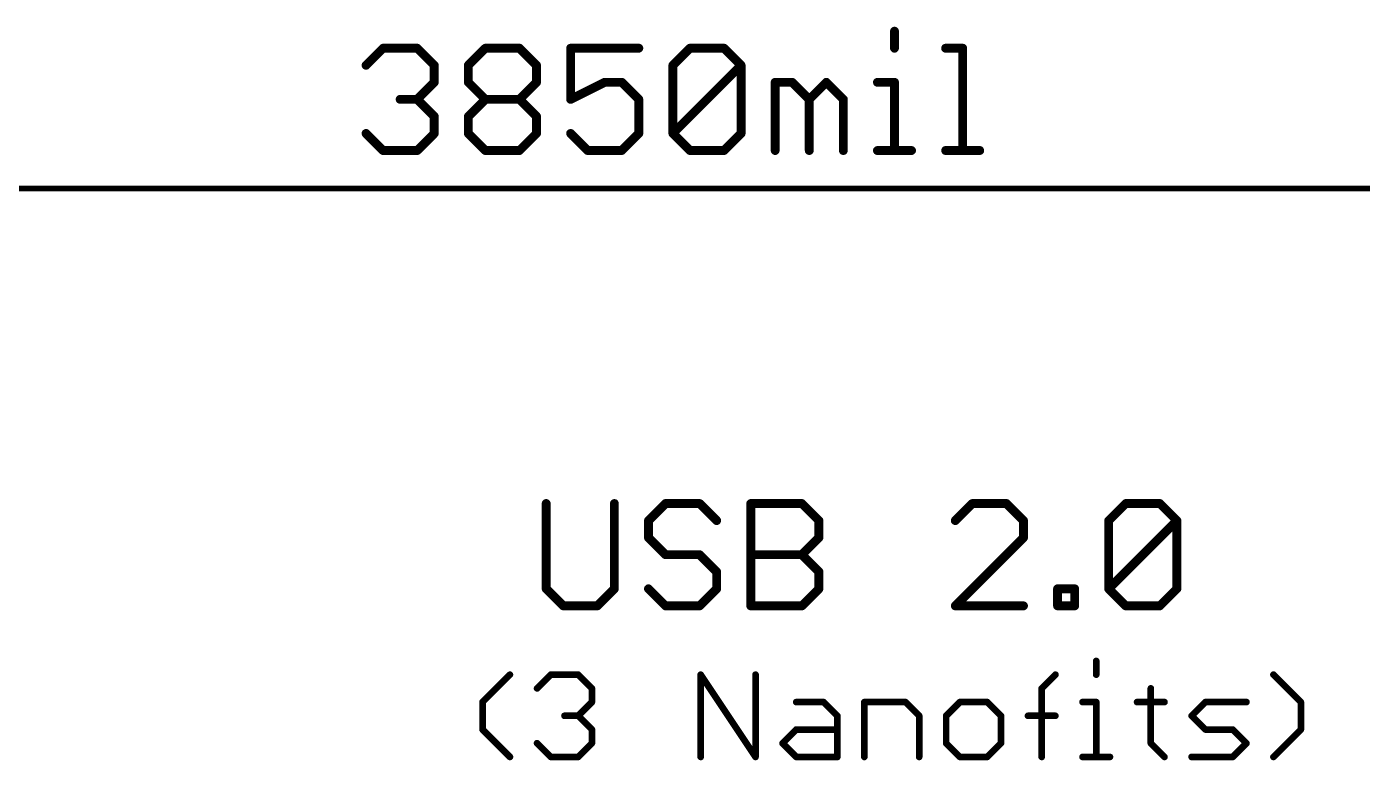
# Model space of a CAD drawing. Extents: x -18 to 144, y -21 to 125.
# Drawn here: x 34.89 to 65.43, y 108.08 to 124.85 of the extents above; entities that cross this region are included whole.
import ezdxf

# ---------------------------------------------------------------- set-up
doc = ezdxf.new("R2010")
doc.units = 0
doc.layers.add('114', color=4, linetype='CONTINUOUS')

msp = doc.modelspace()

# ---------------------------------------------------------------- linework, layer by layer
at = {"layer": '114'}
for points, const_width in [([(54.7296, 124.7532), (54.7296, 124.3634)], 0.2032), ([(42.6458, 123.9736), (43.0356, 124.3634)], 0.2032), ([(43.0356, 124.3634), (43.8152, 124.3634)], 0.2032), ([(43.8152, 124.3634), (44.205, 123.9736)], 0.2032), ([(44.9846, 123.9736), (45.3744, 124.3634)], 0.2032), ([(45.3744, 124.3634), (46.154, 124.3634)], 0.2032), ([(46.154, 124.3634), (46.5438, 123.9736)], 0.2032), ([(48.8826, 124.3634), (47.3234, 124.3634)], 0.2032), ([(47.3234, 124.3634), (47.3234, 123.194)], 0.2032), ([(49.6622, 123.9736), (50.052, 124.3634)], 0.2032), ([(50.052, 124.3634), (50.8316, 124.3634)], 0.2032), ([(50.8316, 124.3634), (51.2214, 123.9736)], 0.2032), ([(55.899, 124.3634), (56.2888, 124.3634)], 0.2032), ([(56.2888, 124.3634), (56.2888, 122.0246)], 0.2032), ([(44.205, 123.9736), (44.205, 123.5838)], 0.2032), ([(44.9846, 123.5838), (44.9846, 123.9736)], 0.2032), ([(46.5438, 123.9736), (46.5438, 123.5838)], 0.2032), ([(49.6622, 122.4144), (49.6622, 123.9736)], 0.2032), ([(49.6622, 122.4144), (51.2214, 123.9736)], 0.2032), ([(51.2214, 123.9736), (51.2214, 122.4144)], 0.2032), ([(44.205, 123.5838), (43.8152, 123.194)], 0.2032), ([(45.3744, 123.194), (44.9846, 123.5838)], 0.2032), ([(46.5438, 123.5838), (46.154, 123.194)], 0.2032), ([(47.3234, 123.194), (48.103, 123.5838)], 0.2032), ([(48.103, 123.5838), (48.4928, 123.5838)], 0.2032), ([(48.4928, 123.5838), (48.8826, 123.194)], 0.2032), ([(52.001, 122.0246), (52.001, 123.5838)], 0.2032), ([(52.001, 123.5838), (52.3908, 123.5838)], 0.2032), ([(52.3908, 123.5838), (52.7806, 123.194)], 0.2032), ([(52.7806, 123.194), (53.1704, 123.5838)], 0.2032), ([(53.1704, 123.5838), (53.5602, 123.194)], 0.2032), ([(54.3398, 123.5838), (54.7296, 123.5838)], 0.2032), ([(54.7296, 123.5838), (54.7296, 122.0246)], 0.2032), ([(43.8152, 123.194), (43.4254, 123.194)], 0.2032), ([(43.8152, 123.194), (44.205, 122.8042)], 0.2032), ([(44.9846, 122.8042), (45.3744, 123.194)], 0.2032), ([(45.3744, 123.194), (46.154, 123.194)], 0.2032), ([(46.154, 123.194), (46.5438, 122.8042)], 0.2032), ([(48.8826, 123.194), (48.8826, 122.4144)], 0.2032), ([(52.7806, 123.194), (52.7806, 122.0246)], 0.2032), ([(53.5602, 123.194), (53.5602, 122.0246)], 0.2032), ([(44.205, 122.8042), (44.205, 122.4144)], 0.2032), ([(44.9846, 122.4144), (44.9846, 122.8042)], 0.2032), ([(46.5438, 122.8042), (46.5438, 122.4144)], 0.2032), ([(43.0356, 122.0246), (42.6458, 122.4144)], 0.2032), ([(44.205, 122.4144), (43.8152, 122.0246)], 0.2032), ([(45.3744, 122.0246), (44.9846, 122.4144)], 0.2032), ([(46.5438, 122.4144), (46.154, 122.0246)], 0.2032), ([(47.7132, 122.0246), (47.3234, 122.4144)], 0.2032), ([(48.8826, 122.4144), (48.4928, 122.0246)], 0.2032), ([(50.052, 122.0246), (49.6622, 122.4144)], 0.2032), ([(51.2214, 122.4144), (50.8316, 122.0246)], 0.2032), ([(43.8152, 122.0246), (43.0356, 122.0246)], 0.2032), ([(46.154, 122.0246), (45.3744, 122.0246)], 0.2032), ([(48.4928, 122.0246), (47.7132, 122.0246)], 0.2032), ([(50.8316, 122.0246), (50.052, 122.0246)], 0.2032), ([(54.3398, 122.0246), (55.1194, 122.0246)], 0.2032), ([(55.899, 122.0246), (56.6786, 122.0246)], 0.2032), ([(0.065, 121.158), (97.725, 121.158)], 0.13), ([(46.7651, 113.954), (46.7651, 112.005)], 0.2032), ([(48.3243, 112.005), (48.3243, 113.954)], 0.2032), ([(49.4937, 113.954), (49.1039, 113.5642)], 0.2032), ([(50.2733, 113.954), (49.4937, 113.954)], 0.2032), ([(50.6631, 113.5642), (50.2733, 113.954)], 0.2032), ([(51.4427, 111.6152), (51.4427, 113.954)], 0.2032), ([(51.4427, 113.954), (52.6121, 113.954)], 0.2032), ([(52.6121, 113.954), (53.0019, 113.5642)], 0.2032), ([(56.51, 113.954), (56.1203, 113.5642)], 0.2032), ([(57.2897, 113.954), (56.51, 113.954)], 0.2032), ([(57.6795, 113.5642), (57.2897, 113.954)], 0.2032), ([(59.6284, 113.5642), (60.0182, 113.954)], 0.2032), ([(60.0182, 113.954), (60.7978, 113.954)], 0.2032), ([(60.7978, 113.954), (61.1876, 113.5642)], 0.2032), ([(49.1039, 113.5642), (49.1039, 113.1744)], 0.2032), ([(53.0019, 113.5642), (53.0019, 113.1744)], 0.2032), ([(57.6795, 113.1744), (57.6795, 113.5642)], 0.2032), ([(59.6284, 112.005), (59.6284, 113.5642)], 0.2032), ([(59.6284, 112.005), (61.1876, 113.5642)], 0.2032), ([(61.1876, 113.5642), (61.1876, 112.005)], 0.2032), ([(49.1039, 113.1744), (49.4937, 112.7846)], 0.2032), ([(53.0019, 113.1744), (52.6121, 112.7846)], 0.2032), ([(56.1203, 111.6152), (57.6795, 113.1744)], 0.2032), ([(49.4937, 112.7846), (50.2733, 112.7846)], 0.2032), ([(50.2733, 112.7846), (50.6631, 112.3948)], 0.2032), ([(51.4427, 112.7846), (52.6121, 112.7846)], 0.2032), ([(52.6121, 112.7846), (53.0019, 112.3948)], 0.2032), ([(50.6631, 112.3948), (50.6631, 112.005)], 0.2032), ([(53.0019, 112.3948), (53.0019, 112.005)], 0.2032), ([(46.7651, 112.005), (47.1549, 111.6152)], 0.2032), ([(47.9345, 111.6152), (48.3243, 112.005)], 0.2032), ([(49.4937, 111.6152), (49.1039, 112.005)], 0.2032), ([(50.6631, 112.005), (50.2733, 111.6152)], 0.2032), ([(53.0019, 112.005), (52.6121, 111.6152)], 0.2032), ([(58.4591, 111.6152), (58.4591, 112.005)], 0.2032), ([(58.4591, 112.005), (58.8488, 112.005)], 0.2032), ([(58.8488, 112.005), (58.8488, 111.6152)], 0.2032), ([(60.0182, 111.6152), (59.6284, 112.005)], 0.2032), ([(61.1876, 112.005), (60.7978, 111.6152)], 0.2032), ([(47.1549, 111.6152), (47.9345, 111.6152)], 0.2032), ([(50.2733, 111.6152), (49.4937, 111.6152)], 0.2032), ([(52.6121, 111.6152), (51.4427, 111.6152)], 0.2032), ([(57.6795, 111.6152), (56.1203, 111.6152)], 0.2032), ([(58.8488, 111.6152), (58.4591, 111.6152)], 0.2032), ([(60.7978, 111.6152), (60.0182, 111.6152)], 0.2032), ([(59.3432, 110.3556), (59.3432, 110.042)], 0.1524), ([(45.3087, 109.415), (45.9358, 110.042)], 0.1524), ([(46.5561, 109.7285), (46.8696, 110.042)], 0.1524), ([(46.8696, 110.042), (47.4967, 110.042)], 0.1524), ([(47.4967, 110.042), (47.8102, 109.7285)], 0.1524), ([(50.2982, 108.1608), (50.2982, 110.042)], 0.1524), ([(50.2982, 110.042), (51.5523, 108.1608)], 0.1524), ([(51.5523, 108.1608), (51.5523, 110.042)], 0.1524), ([(58.0958, 109.7285), (58.4094, 110.042)], 0.1524), ([(64.0225, 109.415), (63.3954, 110.042)], 0.1524), ([(47.8102, 109.7285), (47.8102, 109.415)], 0.1524), ([(58.0958, 108.1608), (58.0958, 109.7285)], 0.1524), ([(60.5906, 109.7285), (60.5906, 108.4744)], 0.1524), ([(45.3087, 108.7879), (45.3087, 109.415)], 0.1524), ([(47.8102, 109.415), (47.4967, 109.1014)], 0.1524), ([(52.4827, 109.415), (53.1098, 109.415)], 0.1524), ([(53.1098, 109.415), (53.4233, 109.1014)], 0.1524), ([(54.0402, 108.1608), (54.0402, 109.415)], 0.1524), ([(54.0402, 109.415), (54.9808, 109.415)], 0.1524), ([(54.9808, 109.415), (55.2944, 109.1014)], 0.1524), ([(56.2248, 109.415), (55.9113, 109.1014)], 0.1524), ([(56.8519, 109.415), (56.2248, 109.415)], 0.1524), ([(57.1654, 109.1014), (56.8519, 109.415)], 0.1524), ([(59.0297, 109.415), (59.3432, 109.415)], 0.1524), ([(59.3432, 109.415), (59.3432, 108.1608)], 0.1524), ([(60.277, 109.415), (60.9041, 109.415)], 0.1524), ([(61.5244, 109.1014), (61.8379, 109.415)], 0.1524), ([(61.8379, 109.415), (62.7785, 109.415)], 0.1524), ([(64.0225, 108.7879), (64.0225, 109.415)], 0.1524), ([(47.4967, 109.1014), (47.1832, 109.1014)], 0.1524), ([(47.4967, 109.1014), (47.8102, 108.7879)], 0.1524), ([(53.4233, 109.1014), (53.4233, 108.1608)], 0.1524), ([(55.2944, 109.1014), (55.2944, 108.1608)], 0.1524), ([(55.9113, 109.1014), (55.9113, 108.4744)], 0.1524), ([(57.1654, 108.4744), (57.1654, 109.1014)], 0.1524), ([(57.7823, 109.1014), (58.4094, 109.1014)], 0.1524), ([(61.8379, 108.7879), (61.5244, 109.1014)], 0.1524), ([(45.9358, 108.1608), (45.3087, 108.7879)], 0.1524), ([(47.8102, 108.7879), (47.8102, 108.4744)], 0.1524), ([(52.1692, 108.4744), (52.4827, 108.7879)], 0.1524), ([(52.4827, 108.7879), (53.4233, 108.7879)], 0.1524), ([(62.465, 108.7879), (61.8379, 108.7879)], 0.1524), ([(62.7785, 108.4744), (62.465, 108.7879)], 0.1524), ([(63.3954, 108.1608), (64.0225, 108.7879)], 0.1524), ([(46.8696, 108.1608), (46.5561, 108.4744)], 0.1524), ([(47.8102, 108.4744), (47.4967, 108.1608)], 0.1524), ([(52.4827, 108.1608), (52.1692, 108.4744)], 0.1524), ([(55.9113, 108.4744), (56.2248, 108.1608)], 0.1524), ([(56.8519, 108.1608), (57.1654, 108.4744)], 0.1524), ([(60.5906, 108.4744), (60.9041, 108.1608)], 0.1524), ([(62.465, 108.1608), (62.7785, 108.4744)], 0.1524), ([(47.4967, 108.1608), (46.8696, 108.1608)], 0.1524), ([(53.4233, 108.1608), (52.4827, 108.1608)], 0.1524), ([(56.2248, 108.1608), (56.8519, 108.1608)], 0.1524), ([(59.0297, 108.1608), (59.6567, 108.1608)], 0.1524), ([(61.5244, 108.1608), (62.465, 108.1608)], 0.1524)]:
    msp.add_lwpolyline(points, dxfattribs=dict(at, const_width=const_width))
for points, const_width in [([(54.7804, 124.7532, 1), (54.6788, 124.7532)], 0.1016), ([(43.0356, 124.4142, 1), (43.0356, 124.3126)], 0.1016), ([(43.0716, 124.3275, 1), (42.9997, 124.3993)], 0.1016), ([(43.8512, 124.3993, 1), (43.7793, 124.3275)], 0.1016), ([(43.8152, 124.3126, 1), (43.8152, 124.4142)], 0.1016), ([(45.3744, 124.4142, 1), (45.3744, 124.3126)], 0.1016), ([(45.4104, 124.3275, 1), (45.3385, 124.3993)], 0.1016), ([(46.19, 124.3993, 1), (46.1181, 124.3275)], 0.1016), ([(46.154, 124.3126, 1), (46.154, 124.4142)], 0.1016), ([(47.3234, 124.4142, 1), (47.3234, 124.3126)], 0.1016), ([(47.3742, 124.3634, 1), (47.2726, 124.3634)], 0.1016), ([(48.8826, 124.3126, 1), (48.8826, 124.4142)], 0.1016), ([(50.052, 124.4142, 1), (50.052, 124.3126)], 0.1016), ([(50.0879, 124.3275, 1), (50.0161, 124.3993)], 0.1016), ([(50.8675, 124.3993, 1), (50.7957, 124.3275)], 0.1016), ([(50.8316, 124.3126, 1), (50.8316, 124.4142)], 0.1016), ([(54.6788, 124.3634, 1), (54.7804, 124.3634)], 0.1016), ([(55.899, 124.4142, 1), (55.899, 124.3126)], 0.1016), ([(56.3396, 124.3634, 1), (56.238, 124.3634)], 0.1016), ([(56.2888, 124.3126, 1), (56.2888, 124.4142)], 0.1016), ([(42.6099, 124.0095, 1), (42.6818, 123.9377)], 0.1016), ([(44.2558, 123.9736, 1), (44.1542, 123.9736)], 0.1016), ([(44.1691, 123.9377, 1), (44.241, 124.0095)], 0.1016), ([(45.0354, 123.9736, 1), (44.9338, 123.9736)], 0.1016), ([(44.9487, 124.0095, 1), (45.0206, 123.9377)], 0.1016), ([(46.5946, 123.9736, 1), (46.493, 123.9736)], 0.1016), ([(46.5079, 123.9377, 1), (46.5798, 124.0095)], 0.1016), ([(49.713, 123.9736, 1), (49.6114, 123.9736)], 0.1016), ([(49.6263, 124.0095, 1), (49.6982, 123.9377)], 0.1016), ([(51.2722, 123.9736, 1), (51.1706, 123.9736)], 0.1016), ([(51.2573, 123.9377, 1), (51.1855, 124.0095)], 0.1016), ([(51.1855, 123.9377, 1), (51.2573, 124.0095)], 0.1016), ([(44.1542, 123.5838, 1), (44.2558, 123.5838)], 0.1016), ([(44.241, 123.5479, 1), (44.1691, 123.6197)], 0.1016), ([(45.0206, 123.6197, 1), (44.9487, 123.5479)], 0.1016), ([(44.9338, 123.5838, 1), (45.0354, 123.5838)], 0.1016), ([(46.493, 123.5838, 1), (46.5946, 123.5838)], 0.1016), ([(46.5798, 123.5479, 1), (46.5079, 123.6197)], 0.1016), ([(48.103, 123.6346, 1), (48.103, 123.533)], 0.1016), ([(48.1257, 123.5384, 1), (48.0803, 123.6292)], 0.1016), ([(48.5288, 123.6197, 1), (48.4569, 123.5479)], 0.1016), ([(48.4928, 123.533, 1), (48.4928, 123.6346)], 0.1016), ([(52.0518, 123.5838, 1), (51.9502, 123.5838)], 0.1016), ([(52.001, 123.6346, 1), (52.001, 123.533)], 0.1016), ([(52.4267, 123.6197, 1), (52.3549, 123.5479)], 0.1016), ([(52.3908, 123.533, 1), (52.3908, 123.6346)], 0.1016), ([(53.2063, 123.6197, 1), (53.1345, 123.5479)], 0.1016), ([(53.2063, 123.5479, 1), (53.1345, 123.6197)], 0.1016), ([(54.3398, 123.6346, 1), (54.3398, 123.533)], 0.1016), ([(54.7804, 123.5838, 1), (54.6788, 123.5838)], 0.1016), ([(54.7296, 123.533, 1), (54.7296, 123.6346)], 0.1016), ([(43.4254, 123.2448, 1), (43.4254, 123.1432)], 0.1016), ([(43.8512, 123.2299, 1), (43.7793, 123.1581)], 0.1016), ([(43.7793, 123.2299, 1), (43.8512, 123.1581)], 0.1016), ([(43.8152, 123.1432, 1), (43.8152, 123.2448)], 0.1016), ([(45.3744, 123.2448, 1), (45.3744, 123.1432)], 0.1016), ([(45.4104, 123.1581, 1), (45.3385, 123.2299)], 0.1016), ([(45.3385, 123.1581, 1), (45.4104, 123.2299)], 0.1016), ([(46.19, 123.2299, 1), (46.1181, 123.1581)], 0.1016), ([(46.1181, 123.2299, 1), (46.19, 123.1581)], 0.1016), ([(46.154, 123.1432, 1), (46.154, 123.2448)], 0.1016), ([(47.2726, 123.194, 1), (47.3742, 123.194)], 0.1016), ([(47.3007, 123.2394, 1), (47.3462, 123.1486)], 0.1016), ([(48.9334, 123.194, 1), (48.8318, 123.194)], 0.1016), ([(48.8467, 123.1581, 1), (48.9186, 123.2299)], 0.1016), ([(52.8314, 123.194, 1), (52.7298, 123.194)], 0.1016), ([(52.7447, 123.2299, 1), (52.8165, 123.1581)], 0.1016), ([(52.7447, 123.1581, 1), (52.8165, 123.2299)], 0.1016), ([(53.611, 123.194, 1), (53.5094, 123.194)], 0.1016), ([(53.5243, 123.1581, 1), (53.5961, 123.2299)], 0.1016), ([(44.2558, 122.8042, 1), (44.1542, 122.8042)], 0.1016), ([(44.1691, 122.7683, 1), (44.241, 122.8401)], 0.1016), ([(45.0354, 122.8042, 1), (44.9338, 122.8042)], 0.1016), ([(44.9487, 122.8401, 1), (45.0206, 122.7683)], 0.1016), ([(46.5946, 122.8042, 1), (46.493, 122.8042)], 0.1016), ([(46.5079, 122.7683, 1), (46.5798, 122.8401)], 0.1016), ([(42.6818, 122.4503, 1), (42.6099, 122.3785)], 0.1016), ([(44.241, 122.3785, 1), (44.1691, 122.4503)], 0.1016), ([(45.0206, 122.4503, 1), (44.9487, 122.3785)], 0.1016), ([(46.5798, 122.3785, 1), (46.5079, 122.4503)], 0.1016), ([(47.3594, 122.4503, 1), (47.2875, 122.3785)], 0.1016), ([(48.9186, 122.3785, 1), (48.8467, 122.4503)], 0.1016), ([(49.6982, 122.4503, 1), (49.6263, 122.3785)], 0.1016), ([(49.6263, 122.4503, 1), (49.6982, 122.3785)], 0.1016), ([(51.2573, 122.3785, 1), (51.1855, 122.4503)], 0.1016), ([(44.1542, 122.4144, 1), (44.2558, 122.4144)], 0.1016), ([(44.9338, 122.4144, 1), (45.0354, 122.4144)], 0.1016), ([(46.493, 122.4144, 1), (46.5946, 122.4144)], 0.1016), ([(48.8318, 122.4144, 1), (48.9334, 122.4144)], 0.1016), ([(49.6114, 122.4144, 1), (49.713, 122.4144)], 0.1016), ([(51.1706, 122.4144, 1), (51.2722, 122.4144)], 0.1016), ([(43.0356, 122.0754, 1), (43.0356, 121.9738)], 0.1016), ([(42.9997, 121.9887, 1), (43.0716, 122.0605)], 0.1016), ([(43.7793, 122.0605, 1), (43.8512, 121.9887)], 0.1016), ([(43.8152, 121.9738, 1), (43.8152, 122.0754)], 0.1016), ([(45.3744, 122.0754, 1), (45.3744, 121.9738)], 0.1016), ([(45.3385, 121.9887, 1), (45.4104, 122.0605)], 0.1016), ([(46.1181, 122.0605, 1), (46.19, 121.9887)], 0.1016), ([(46.154, 121.9738, 1), (46.154, 122.0754)], 0.1016), ([(47.7132, 122.0754, 1), (47.7132, 121.9738)], 0.1016), ([(47.6773, 121.9887, 1), (47.7492, 122.0605)], 0.1016), ([(48.4569, 122.0605, 1), (48.5288, 121.9887)], 0.1016), ([(48.4928, 121.9738, 1), (48.4928, 122.0754)], 0.1016), ([(50.052, 122.0754, 1), (50.052, 121.9738)], 0.1016), ([(50.0161, 121.9887, 1), (50.0879, 122.0605)], 0.1016), ([(50.7957, 122.0605, 1), (50.8675, 121.9887)], 0.1016), ([(50.8316, 121.9738, 1), (50.8316, 122.0754)], 0.1016), ([(51.9502, 122.0246, 1), (52.0518, 122.0246)], 0.1016), ([(52.7298, 122.0246, 1), (52.8314, 122.0246)], 0.1016), ([(53.5094, 122.0246, 1), (53.611, 122.0246)], 0.1016), ([(54.3398, 122.0754, 1), (54.3398, 121.9738)], 0.1016), ([(54.6788, 122.0246, 1), (54.7804, 122.0246)], 0.1016), ([(55.1194, 121.9738, 1), (55.1194, 122.0754)], 0.1016), ([(55.899, 122.0754, 1), (55.899, 121.9738)], 0.1016), ([(56.238, 122.0246, 1), (56.3396, 122.0246)], 0.1016), ([(56.6786, 121.9738, 1), (56.6786, 122.0754)], 0.1016), ([(46.8159, 113.954, 1), (46.7143, 113.954)], 0.1016), ([(48.3751, 113.954, 1), (48.2735, 113.954)], 0.1016), ([(49.4937, 114.0048, 1), (49.4937, 113.9032)], 0.1016), ([(49.5296, 113.9181, 1), (49.4577, 113.9899)], 0.1016), ([(50.3092, 113.9899, 1), (50.2373, 113.9181)], 0.1016), ([(50.2733, 113.9032, 1), (50.2733, 114.0048)], 0.1016), ([(51.4935, 113.954, 1), (51.3919, 113.954)], 0.1016), ([(51.4427, 114.0048, 1), (51.4427, 113.9032)], 0.1016), ([(52.648, 113.9899, 1), (52.5761, 113.9181)], 0.1016), ([(52.6121, 113.9032, 1), (52.6121, 114.0048)], 0.1016), ([(56.51, 114.0048, 1), (56.51, 113.9032)], 0.1016), ([(56.546, 113.9181, 1), (56.4741, 113.9899)], 0.1016), ([(57.3256, 113.9899, 1), (57.2537, 113.9181)], 0.1016), ([(57.2897, 113.9032, 1), (57.2897, 114.0048)], 0.1016), ([(60.0182, 114.0048, 1), (60.0182, 113.9032)], 0.1016), ([(60.0542, 113.9181, 1), (59.9823, 113.9899)], 0.1016), ([(60.8338, 113.9899, 1), (60.7619, 113.9181)], 0.1016), ([(60.7978, 113.9032, 1), (60.7978, 114.0048)], 0.1016), ([(49.0679, 113.6001, 1), (49.1398, 113.5283)], 0.1016), ([(49.1547, 113.5642, 1), (49.0531, 113.5642)], 0.1016), ([(50.6271, 113.5283, 1), (50.699, 113.6001)], 0.1016), ([(53.0527, 113.5642, 1), (52.9511, 113.5642)], 0.1016), ([(52.9659, 113.5283, 1), (53.0378, 113.6001)], 0.1016), ([(56.0843, 113.6001, 1), (56.1562, 113.5283)], 0.1016), ([(57.7303, 113.5642, 1), (57.6287, 113.5642)], 0.1016), ([(57.6435, 113.5283, 1), (57.7154, 113.6001)], 0.1016), ([(59.6792, 113.5642, 1), (59.5776, 113.5642)], 0.1016), ([(59.5925, 113.6001, 1), (59.6644, 113.5283)], 0.1016), ([(61.2384, 113.5642, 1), (61.1368, 113.5642)], 0.1016), ([(61.2236, 113.5283, 1), (61.1517, 113.6001)], 0.1016), ([(61.1517, 113.5283, 1), (61.2236, 113.6001)], 0.1016), ([(49.1398, 113.2103, 1), (49.0679, 113.1385)], 0.1016), ([(49.0531, 113.1744, 1), (49.1547, 113.1744)], 0.1016), ([(52.9511, 113.1744, 1), (53.0527, 113.1744)], 0.1016), ([(53.0378, 113.1385, 1), (52.9659, 113.2103)], 0.1016), ([(57.6287, 113.1744, 1), (57.7303, 113.1744)], 0.1016), ([(57.7154, 113.1385, 1), (57.6435, 113.2103)], 0.1016), ([(49.4937, 112.8354, 1), (49.4937, 112.7338)], 0.1016), ([(49.4577, 112.7487, 1), (49.5296, 112.8205)], 0.1016), ([(50.3092, 112.8205, 1), (50.2373, 112.7487)], 0.1016), ([(50.2733, 112.7338, 1), (50.2733, 112.8354)], 0.1016), ([(51.4427, 112.8354, 1), (51.4427, 112.7338)], 0.1016), ([(52.648, 112.8205, 1), (52.5761, 112.7487)], 0.1016), ([(52.5761, 112.8205, 1), (52.648, 112.7487)], 0.1016), ([(52.6121, 112.7338, 1), (52.6121, 112.8354)], 0.1016), ([(50.7139, 112.3948, 1), (50.6123, 112.3948)], 0.1016), ([(50.6271, 112.3589, 1), (50.699, 112.4307)], 0.1016), ([(53.0527, 112.3948, 1), (52.9511, 112.3948)], 0.1016), ([(52.9659, 112.3589, 1), (53.0378, 112.4307)], 0.1016), ([(46.801, 112.0409, 1), (46.7291, 111.9691)], 0.1016), ([(48.3602, 111.9691, 1), (48.2883, 112.0409)], 0.1016), ([(49.1398, 112.0409, 1), (49.0679, 111.9691)], 0.1016), ([(50.699, 111.9691, 1), (50.6271, 112.0409)], 0.1016), ([(53.0378, 111.9691, 1), (52.9659, 112.0409)], 0.1016), ([(58.5099, 112.005, 1), (58.4083, 112.005)], 0.1016), ([(58.4591, 112.0558, 1), (58.4591, 111.9542)], 0.1016), ([(58.8996, 112.005, 1), (58.798, 112.005)], 0.1016), ([(58.8488, 111.9542, 1), (58.8488, 112.0558)], 0.1016), ([(59.6644, 112.0409, 1), (59.5925, 111.9691)], 0.1016), ([(59.5925, 112.0409, 1), (59.6644, 111.9691)], 0.1016), ([(61.2236, 111.9691, 1), (61.1517, 112.0409)], 0.1016), ([(46.7143, 112.005, 1), (46.8159, 112.005)], 0.1016), ([(48.2735, 112.005, 1), (48.3751, 112.005)], 0.1016), ([(50.6123, 112.005, 1), (50.7139, 112.005)], 0.1016), ([(52.9511, 112.005, 1), (53.0527, 112.005)], 0.1016), ([(59.5776, 112.005, 1), (59.6792, 112.005)], 0.1016), ([(61.1368, 112.005, 1), (61.2384, 112.005)], 0.1016), ([(47.1549, 111.666, 1), (47.1549, 111.5644)], 0.1016), ([(47.1189, 111.5793, 1), (47.1908, 111.6511)], 0.1016), ([(47.8985, 111.6511, 1), (47.9704, 111.5793)], 0.1016), ([(47.9345, 111.5644, 1), (47.9345, 111.666)], 0.1016), ([(49.4937, 111.666, 1), (49.4937, 111.5644)], 0.1016), ([(49.4577, 111.5793, 1), (49.5296, 111.6511)], 0.1016), ([(50.2373, 111.6511, 1), (50.3092, 111.5793)], 0.1016), ([(50.2733, 111.5644, 1), (50.2733, 111.666)], 0.1016), ([(51.4427, 111.666, 1), (51.4427, 111.5644)], 0.1016), ([(51.3919, 111.6152, 1), (51.4935, 111.6152)], 0.1016), ([(52.5761, 111.6511, 1), (52.648, 111.5793)], 0.1016), ([(52.6121, 111.5644, 1), (52.6121, 111.666)], 0.1016), ([(56.0843, 111.6511, 1), (56.1562, 111.5793)], 0.1016), ([(56.1203, 111.666, 1), (56.1203, 111.5644)], 0.1016), ([(57.6795, 111.5644, 1), (57.6795, 111.666)], 0.1016), ([(58.4591, 111.666, 1), (58.4591, 111.5644)], 0.1016), ([(58.4083, 111.6152, 1), (58.5099, 111.6152)], 0.1016), ([(58.798, 111.6152, 1), (58.8996, 111.6152)], 0.1016), ([(58.8488, 111.5644, 1), (58.8488, 111.666)], 0.1016), ([(60.0182, 111.666, 1), (60.0182, 111.5644)], 0.1016), ([(59.9823, 111.5793, 1), (60.0542, 111.6511)], 0.1016), ([(60.7619, 111.6511, 1), (60.8338, 111.5793)], 0.1016), ([(60.7978, 111.5644, 1), (60.7978, 111.666)], 0.1016), ([(59.3813, 110.3556, 1), (59.3051, 110.3556)], 0.0762), ([(45.9627, 110.0151, 1), (45.9089, 110.069)], 0.0762), ([(46.8696, 110.0801, 1), (46.8696, 110.0039)], 0.0762), ([(46.8966, 110.0151, 1), (46.8427, 110.069)], 0.0762), ([(47.5236, 110.069, 1), (47.4697, 110.0151)], 0.0762), ([(47.4967, 110.0039, 1), (47.4967, 110.0801)], 0.0762), ([(50.3299, 110.0632, 1), (50.2665, 110.0209)], 0.0762), ([(50.3363, 110.042, 1), (50.2601, 110.042)], 0.0762), ([(51.5904, 110.042, 1), (51.5142, 110.042)], 0.0762), ([(58.4363, 110.0151, 1), (58.3824, 110.069)], 0.0762), ([(59.3051, 110.042, 1), (59.3813, 110.042)], 0.0762), ([(63.4224, 110.069, 1), (63.3685, 110.0151)], 0.0762), ([(46.5291, 109.7554, 1), (46.583, 109.7016)], 0.0762), ([(47.8483, 109.7285, 1), (47.7721, 109.7285)], 0.0762), ([(47.7833, 109.7016, 1), (47.8372, 109.7554)], 0.0762), ([(58.1339, 109.7285, 1), (58.0577, 109.7285)], 0.0762), ([(58.0689, 109.7554, 1), (58.1228, 109.7016)], 0.0762), ([(60.6287, 109.7285, 1), (60.5525, 109.7285)], 0.0762), ([(45.3468, 109.415, 1), (45.2706, 109.415)], 0.0762), ([(45.2818, 109.4419, 1), (45.3357, 109.388)], 0.0762), ([(47.7721, 109.415, 1), (47.8483, 109.415)], 0.0762), ([(47.8372, 109.388, 1), (47.7833, 109.4419)], 0.0762), ([(52.4827, 109.4531, 1), (52.4827, 109.3769)], 0.0762), ([(53.1367, 109.4419, 1), (53.0829, 109.388)], 0.0762), ([(53.1098, 109.3769, 1), (53.1098, 109.4531)], 0.0762), ([(54.0783, 109.415, 1), (54.0021, 109.415)], 0.0762), ([(54.0402, 109.4531, 1), (54.0402, 109.3769)], 0.0762), ([(55.0078, 109.4419, 1), (54.9539, 109.388)], 0.0762), ([(54.9808, 109.3769, 1), (54.9808, 109.4531)], 0.0762), ([(56.2248, 109.4531, 1), (56.2248, 109.3769)], 0.0762), ([(56.2517, 109.388, 1), (56.1979, 109.4419)], 0.0762), ([(56.8788, 109.4419, 1), (56.8249, 109.388)], 0.0762), ([(56.8519, 109.3769, 1), (56.8519, 109.4531)], 0.0762), ([(59.0297, 109.4531, 1), (59.0297, 109.3769)], 0.0762), ([(59.3813, 109.415, 1), (59.3051, 109.415)], 0.0762), ([(59.3432, 109.3769, 1), (59.3432, 109.4531)], 0.0762), ([(60.277, 109.4531, 1), (60.277, 109.3769)], 0.0762), ([(60.9041, 109.3769, 1), (60.9041, 109.4531)], 0.0762), ([(61.8379, 109.4531, 1), (61.8379, 109.3769)], 0.0762), ([(61.8649, 109.388, 1), (61.811, 109.4419)], 0.0762), ([(62.7785, 109.3769, 1), (62.7785, 109.4531)], 0.0762), ([(64.0606, 109.415, 1), (63.9844, 109.415)], 0.0762), ([(63.9956, 109.388, 1), (64.0494, 109.4419)], 0.0762), ([(47.1832, 109.1395, 1), (47.1832, 109.0633)], 0.0762), ([(47.5236, 109.1284, 1), (47.4697, 109.0745)], 0.0762), ([(47.4697, 109.1284, 1), (47.5236, 109.0745)], 0.0762), ([(47.4967, 109.0633, 1), (47.4967, 109.1395)], 0.0762), ([(53.4614, 109.1014, 1), (53.3852, 109.1014)], 0.0762), ([(53.3964, 109.0745, 1), (53.4503, 109.1284)], 0.0762), ([(55.3325, 109.1014, 1), (55.2563, 109.1014)], 0.0762), ([(55.2674, 109.0745, 1), (55.3213, 109.1284)], 0.0762), ([(55.8843, 109.1284, 1), (55.9382, 109.0745)], 0.0762), ([(55.9494, 109.1014, 1), (55.8732, 109.1014)], 0.0762), ([(57.2035, 109.1014, 1), (57.1273, 109.1014)], 0.0762), ([(57.1385, 109.0745, 1), (57.1924, 109.1284)], 0.0762), ([(57.7823, 109.1395, 1), (57.7823, 109.0633)], 0.0762), ([(58.4094, 109.0633, 1), (58.4094, 109.1395)], 0.0762), ([(61.5513, 109.1284, 1), (61.4974, 109.0745)], 0.0762), ([(61.4974, 109.1284, 1), (61.5513, 109.0745)], 0.0762), ([(45.3357, 108.8148, 1), (45.2818, 108.7609)], 0.0762), ([(45.2706, 108.7879, 1), (45.3468, 108.7879)], 0.0762), ([(47.8483, 108.7879, 1), (47.7721, 108.7879)], 0.0762), ([(47.7833, 108.7609, 1), (47.8372, 108.8148)], 0.0762), ([(52.4827, 108.826, 1), (52.4827, 108.7498)], 0.0762), ([(52.5097, 108.7609, 1), (52.4558, 108.8148)], 0.0762), ([(53.4233, 108.7498, 1), (53.4233, 108.826)], 0.0762), ([(61.8379, 108.826, 1), (61.8379, 108.7498)], 0.0762), ([(61.811, 108.7609, 1), (61.8649, 108.8148)], 0.0762), ([(62.4919, 108.8148, 1), (62.438, 108.7609)], 0.0762), ([(62.465, 108.7498, 1), (62.465, 108.826)], 0.0762), ([(63.9844, 108.7879, 1), (64.0606, 108.7879)], 0.0762), ([(64.0494, 108.7609, 1), (63.9956, 108.8148)], 0.0762), ([(46.583, 108.5013, 1), (46.5291, 108.4474)], 0.0762), ([(47.7721, 108.4744, 1), (47.8483, 108.4744)], 0.0762), ([(47.8372, 108.4474, 1), (47.7833, 108.5013)], 0.0762), ([(52.1961, 108.5013, 1), (52.1423, 108.4474)], 0.0762), ([(52.1423, 108.5013, 1), (52.1961, 108.4474)], 0.0762), ([(55.9382, 108.5013, 1), (55.8843, 108.4474)], 0.0762), ([(55.8732, 108.4744, 1), (55.9494, 108.4744)], 0.0762), ([(57.1273, 108.4744, 1), (57.2035, 108.4744)], 0.0762), ([(57.1924, 108.4474, 1), (57.1385, 108.5013)], 0.0762), ([(60.6175, 108.5013, 1), (60.5636, 108.4474)], 0.0762), ([(60.5525, 108.4744, 1), (60.6287, 108.4744)], 0.0762), ([(62.8055, 108.4474, 1), (62.7516, 108.5013)], 0.0762), ([(62.7516, 108.4474, 1), (62.8055, 108.5013)], 0.0762), ([(45.9089, 108.1339, 1), (45.9627, 108.1878)], 0.0762), ([(46.8696, 108.1989, 1), (46.8696, 108.1227)], 0.0762), ([(46.8427, 108.1339, 1), (46.8966, 108.1878)], 0.0762), ([(47.4697, 108.1878, 1), (47.5236, 108.1339)], 0.0762), ([(47.4967, 108.1227, 1), (47.4967, 108.1989)], 0.0762), ([(50.2601, 108.1608, 1), (50.3363, 108.1608)], 0.0762), ([(51.5142, 108.1608, 1), (51.5904, 108.1608)], 0.0762), ([(51.5206, 108.1397, 1), (51.584, 108.182)], 0.0762), ([(52.4827, 108.1989, 1), (52.4827, 108.1227)], 0.0762), ([(52.4558, 108.1339, 1), (52.5097, 108.1878)], 0.0762), ([(53.3852, 108.1608, 1), (53.4614, 108.1608)], 0.0762), ([(53.4233, 108.1227, 1), (53.4233, 108.1989)], 0.0762), ([(54.0021, 108.1608, 1), (54.0783, 108.1608)], 0.0762), ([(55.2563, 108.1608, 1), (55.3325, 108.1608)], 0.0762), ([(56.2248, 108.1989, 1), (56.2248, 108.1227)], 0.0762), ([(56.1979, 108.1339, 1), (56.2517, 108.1878)], 0.0762), ([(56.8249, 108.1878, 1), (56.8788, 108.1339)], 0.0762), ([(56.8519, 108.1227, 1), (56.8519, 108.1989)], 0.0762), ([(58.0577, 108.1608, 1), (58.1339, 108.1608)], 0.0762), ([(59.0297, 108.1989, 1), (59.0297, 108.1227)], 0.0762), ([(59.3051, 108.1608, 1), (59.3813, 108.1608)], 0.0762), ([(59.6567, 108.1227, 1), (59.6567, 108.1989)], 0.0762), ([(60.8772, 108.1339, 1), (60.931, 108.1878)], 0.0762), ([(61.5244, 108.1989, 1), (61.5244, 108.1227)], 0.0762), ([(62.438, 108.1878, 1), (62.4919, 108.1339)], 0.0762), ([(62.465, 108.1227, 1), (62.465, 108.1989)], 0.0762), ([(63.3685, 108.1878, 1), (63.4224, 108.1339)], 0.0762)]:
    msp.add_lwpolyline(points, format="xyb", dxfattribs=dict(at, const_width=const_width))

doc.saveas('drawing.dxf')
